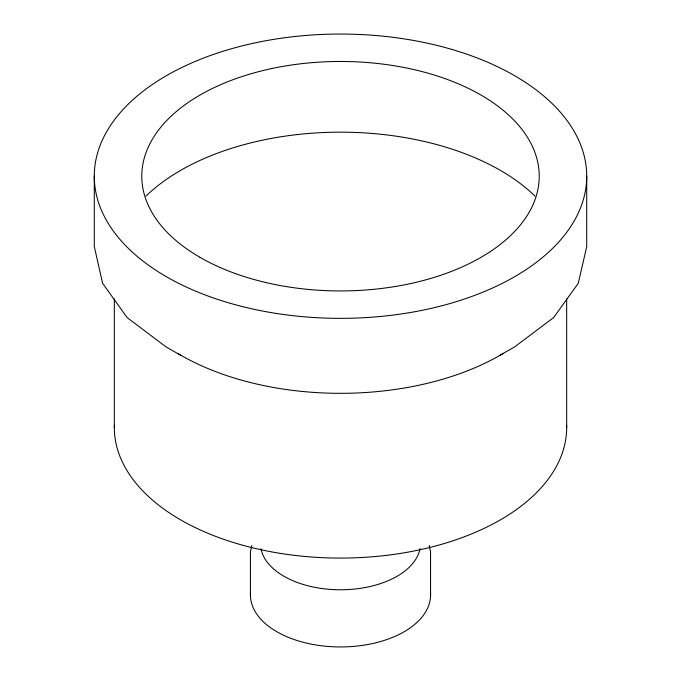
<?xml version="1.0" encoding="UTF-8"?>
<svg xmlns="http://www.w3.org/2000/svg" width="681" height="681" viewBox="0 0 681 681"><rect width="100%" height="100%" fill="white"/><g stroke="black" fill="none" stroke-linecap="round" stroke-linejoin="round"><path stroke-width="1.02" d="M250.438 595.015L250.438 551.746L251.876 545.532M430.562 594.896L430.562 551.627L429.158 545.413M500.339 355.031L514.513 346.987L553.61 317.593L578.246 283.356L586.716 246.582L586.716 176.268A246.216 142.15 0 0 0 217.494 53.058A246.216 142.15 0 0 0 217.29 299.274A246.216 142.15 0 0 0 586.716 176.268M180.482 355.124L166.309 347.089L127.143 317.593L102.584 283.262L94.284 246.445L94.284 176.132M566.677 298.933L566.677 427.549M114.323 298.831L114.323 427.447M566.652 425.497A226.177 130.582 0 0 1 340.415 558.079A226.177 130.582 0 0 1 114.357 425.395M503.293 353.396A226.177 130.582 0 0 1 177.698 353.388M146.023 196.077A226.177 130.582 0 0 1 535.019 196.119M420.075 548.528A80.035 46.206 0 0 1 340.611 589.78A80.035 46.206 0 0 1 260.951 548.665M430.486 592.819A90.062 51.994 0 0 1 340.602 646.95A90.062 51.994 0 0 1 250.506 592.938M199.976 257.333A198.733 114.74 0 0 0 532.457 205.9A198.733 114.74 0 0 0 289.067 65.376A198.733 114.74 0 0 0 199.976 257.333"/></g></svg>
